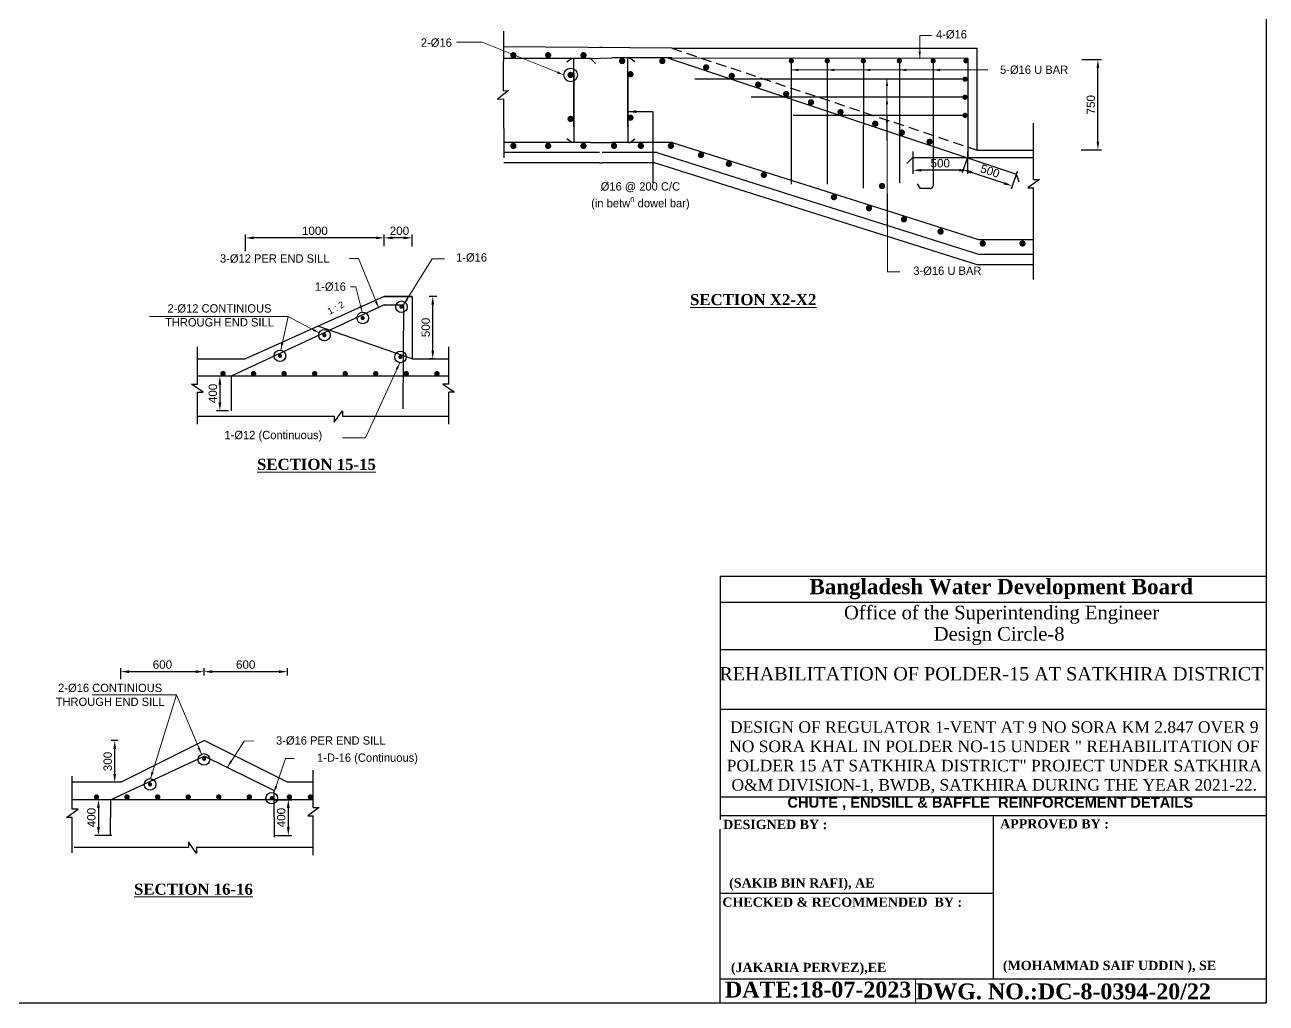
# Model space of a CAD drawing. Extents: x -426260 to 2055400, y -4304674 to -305611.
# Drawn here: x 1226677 to 1235618, y -1915623 to -1908577 of the extents above; entities that cross this region are included whole.
import ezdxf

# ---------------------------------------------------------------- set-up
doc = ezdxf.new("R2010")
doc.units = 0
doc.header["$LTSCALE"] = 300
doc.header["$MEASUREMENT"] = 0
doc.header["$PDMODE"] = 3
doc.linetypes.add('DASHED', pattern=[0.75, 0.5, -0.25])
doc.linetypes.add('HIDDEN', pattern=[0.375, 0.25, -0.125])
doc.layers.get('0').update_dxf_attribs({"linetype": 'CONTINUOUS'})
doc.layers.get('DEFPOINTS').update_dxf_attribs({"linetype": 'CONTINUOUS'})
for name, color, linetype, lineweight in [('Dim', 7, 'CONTINUOUS', 9), ('line2', 3, 'CONTINUOUS', 30), ('ROD', 1, 'CONTINUOUS', 30), ('TEXT-ROOM', 4, 'CONTINUOUS', 5)]:
    doc.layers.add(name, color=color, linetype=linetype, lineweight=lineweight)
doc.layers.add('LINE', color=7, linetype='CONTINUOUS')
doc.styles.add('1-2', font='arial.ttf')
doc.styles.add('Arial', font='arial.ttf')
doc.styles.add('DIM', font='isocp3.shx')
doc.dimstyles.new('1-2', dxfattribs={"dimtxt": 240, "dimasz": 360, "dimexe": 120, "dimexo": 120, "dimgap": 24, "dimtad": 1, "dimdec": 0, "dimzin": 3, "dimdsep": 46, "dimtxsty": '1-2', "dimblk": 'DOTSMALL', "dimcen": 0, "dimdle": 120, "dimclrd": 256, "dimclre": 256, "dimclrt": 6, "dimadec": 0, "dimazin": 0, "dimtfac": 0.6, "dimtdec": 0, "dimtofl": 0, "dimtmove": 2, "dimatfit": 3, "dimfxl": 2, "dimfrac": 1, "dimtolj": 1, "dimtzin": 0, "dimlwd": 13, "dimlwe": 13, "dimarcsym": 0})
doc.dimstyles.new('Dim_25', dxfattribs={"dimtxt": 50, "dimasz": 50, "dimexe": 25, "dimexo": 20, "dimgap": 20, "dimtad": 1, "dimdec": 0, "dimzin": 0, "dimdsep": 46, "dimtxsty": 'DIM', "dimcen": 0.09, "dimclrd": 5, "dimclre": 5, "dimclrt": 7, "dimadec": 0, "dimazin": 0, "dimtfac": 1, "dimtdec": 0, "dimtmove": 0, "dimatfit": 3, "dimfxl": 1, "dimtolj": 1, "dimtzin": 0, "dimarcsym": 0})

# ---------------------------------------------------------------- blocks, each defined once
blk = doc.blocks.new('_DotSmall')
at = {"color": 0, "linetype": 'ByBlock', "const_width": 0.5}
blk.add_lwpolyline([(-0.0625, 0, 1), (0.0625, 0, 1)], format="xyb", close=True, dxfattribs=at)
blk = doc.blocks.new('*D721')
at = {"layer": 'DEFPOINTS', "color": 0, "ltscale": 50, "transparency": 16777216}
for p in [(1229615.2, -1910533), (1229664.1, -1910533), (1229649.7, -1910983)]:
    blk.add_point(p, dxfattribs=at)
at = {"layer": 'Dim', "color": 5, "lineweight": -2, "ltscale": 50, "transparency": 16777216}
for p, q in [((1229644.1, -1910533), (1229590.2, -1910533)), ((1229615.2, -1910923), (1229615.2, -1910593)), ((1229629.7, -1910983), (1229590.2, -1910983))]:
    blk.add_line(p, q, dxfattribs=at)
at = {"layer": 'Dim', "color": 5, "ltscale": 50, "transparency": 16777216}
for points in [[(1229605.2, -1910593), (1229625.2, -1910593), (1229615.2, -1910533)], [(1229605.2, -1910923), (1229625.2, -1910923), (1229615.2, -1910983)]]:
    blk.add_solid(points, dxfattribs=at)
at = {"layer": 'Dim', "color": 7, "ltscale": 50, "transparency": 16777216, "insert": (1229564.6, -1910756.8), "char_height": 60, "attachment_point": 5, "rotation": 90, "style": 'Arial'}
blk.add_mtext('\\A1;500', dxfattribs=at)
blk = doc.blocks.new('*D722')
at = {"layer": 'DEFPOINTS', "color": 0, "ltscale": 50, "transparency": 16777216}
for p in [(1229266.1, -1910111.5), (1229266.1, -1910190.1), (1229466.1, -1910192.7)]:
    blk.add_point(p, dxfattribs=at)
at = {"layer": 'Dim', "color": 5, "lineweight": -2, "ltscale": 50, "transparency": 16777216}
for p, q in [((1229266.1, -1910170.1), (1229266.1, -1910086.5)), ((1229406.1, -1910111.5), (1229326.1, -1910111.5)), ((1229466.1, -1910172.7), (1229466.1, -1910086.5))]:
    blk.add_line(p, q, dxfattribs=at)
at = {"layer": 'Dim', "color": 5, "ltscale": 50, "transparency": 16777216}
for points in [[(1229326.1, -1910101.5), (1229326.1, -1910121.5), (1229266.1, -1910111.5)], [(1229406.1, -1910101.5), (1229406.1, -1910121.5), (1229466.1, -1910111.5)]]:
    blk.add_solid(points, dxfattribs=at)
at = {"layer": 'Dim', "color": 7, "ltscale": 50, "transparency": 16777216, "insert": (1229375.3, -1910060.9), "char_height": 60, "attachment_point": 5, "style": 'Arial'}
blk.add_mtext('\\A1;200', dxfattribs=at)
blk = doc.blocks.new('*D735')
at = {"layer": 'DEFPOINTS', "color": 0, "ltscale": 50, "transparency": 16777216}
for p in [(1228266.1, -1910111.5), (1228266.1, -1910226.8), (1229266.1, -1910179.7)]:
    blk.add_point(p, dxfattribs=at)
at = {"layer": 'Dim', "color": 5, "lineweight": -2, "ltscale": 50, "transparency": 16777216}
for p, q in [((1228266.1, -1910206.8), (1228266.1, -1910086.5)), ((1229206.1, -1910111.5), (1228326.1, -1910111.5)), ((1229266.1, -1910159.7), (1229266.1, -1910086.5))]:
    blk.add_line(p, q, dxfattribs=at)
at = {"layer": 'Dim', "color": 5, "ltscale": 50, "transparency": 16777216}
for points in [[(1228326.1, -1910101.5), (1228326.1, -1910121.5), (1228266.1, -1910111.5)], [(1229206.1, -1910101.5), (1229206.1, -1910121.5), (1229266.1, -1910111.5)]]:
    blk.add_solid(points, dxfattribs=at)
at = {"layer": 'Dim', "color": 7, "ltscale": 50, "transparency": 16777216, "insert": (1228766.1, -1910060.9), "char_height": 60, "attachment_point": 5, "style": 'Arial'}
blk.add_mtext('\\A1;1000', dxfattribs=at)
blk = doc.blocks.new('*D736')
at = {"layer": 'DEFPOINTS', "color": 0, "ltscale": 50, "transparency": 16777216}
for p in [(1227324.5, -1913732.2), (1227366.7, -1913732.2), (1227366.7, -1914032.2)]:
    blk.add_point(p, dxfattribs=at)
at = {"layer": 'Dim', "color": 5, "lineweight": -2, "ltscale": 50, "transparency": 16777216}
for p, q in [((1227346.7, -1913732.2), (1227299.5, -1913732.2)), ((1227324.5, -1913972.2), (1227324.5, -1913792.2)), ((1227346.7, -1914032.2), (1227299.5, -1914032.2))]:
    blk.add_line(p, q, dxfattribs=at)
at = {"layer": 'Dim', "color": 5, "ltscale": 50, "transparency": 16777216}
for points in [[(1227314.5, -1913792.2), (1227334.5, -1913792.2), (1227324.5, -1913732.2)], [(1227314.5, -1913972.2), (1227334.5, -1913972.2), (1227324.5, -1914032.2)]]:
    blk.add_solid(points, dxfattribs=at)
at = {"layer": 'Dim', "color": 7, "ltscale": 50, "transparency": 16777216, "insert": (1227273.9, -1913882.2), "char_height": 60, "attachment_point": 5, "rotation": 90, "style": 'Arial'}
blk.add_mtext('\\A1;300', dxfattribs=at)
blk = doc.blocks.new('*D737')
at = {"layer": 'DEFPOINTS', "color": 0, "ltscale": 50, "transparency": 16777216}
for p in [(1227968, -1913235.3), (1227968, -1913247.3), (1227368, -1913309)]:
    blk.add_point(p, dxfattribs=at)
at = {"layer": 'Dim', "color": 5, "lineweight": -2, "ltscale": 50, "transparency": 16777216}
for p, q in [((1227368, -1913289), (1227368, -1913210.3)), ((1227968, -1913227.3), (1227968, -1913210.3)), ((1227428, -1913235.3), (1227908, -1913235.3))]:
    blk.add_line(p, q, dxfattribs=at)
at = {"layer": 'Dim', "color": 5, "ltscale": 50, "transparency": 16777216}
for points in [[(1227428, -1913225.3), (1227428, -1913245.3), (1227368, -1913235.3)], [(1227908, -1913225.3), (1227908, -1913245.3), (1227968, -1913235.3)]]:
    blk.add_solid(points, dxfattribs=at)
at = {"layer": 'Dim', "color": 7, "ltscale": 50, "transparency": 16777216, "insert": (1227668, -1913184.6), "char_height": 60, "attachment_point": 5, "style": 'Arial'}
blk.add_mtext('\\A1;600', dxfattribs=at)
blk = doc.blocks.new('*D738')
at = {"layer": 'DEFPOINTS', "color": 0, "ltscale": 50, "transparency": 16777216}
for p in [(1227968, -1913283.5), (1228568, -1913235.3), (1228568, -1913283.5)]:
    blk.add_point(p, dxfattribs=at)
at = {"layer": 'Dim', "color": 5, "lineweight": -2, "ltscale": 50, "transparency": 16777216}
for p, q in [((1227968, -1913263.5), (1227968, -1913210.3)), ((1228568, -1913263.5), (1228568, -1913210.3)), ((1228028, -1913235.3), (1228508, -1913235.3))]:
    blk.add_line(p, q, dxfattribs=at)
at = {"layer": 'Dim', "color": 5, "ltscale": 50, "transparency": 16777216}
for points in [[(1228028, -1913225.3), (1228028, -1913245.3), (1227968, -1913235.3)], [(1228508, -1913225.3), (1228508, -1913245.3), (1228568, -1913235.3)]]:
    blk.add_solid(points, dxfattribs=at)
at = {"layer": 'Dim', "color": 7, "ltscale": 50, "transparency": 16777216, "insert": (1228268, -1913184.6), "char_height": 60, "attachment_point": 5, "style": 'Arial'}
blk.add_mtext('\\A1;600', dxfattribs=at)
blk = doc.blocks.new('*D749')
at = {"layer": 'DEFPOINTS', "color": 0, "ltscale": 50, "transparency": 16777216}
for p in [(1234269.7, -1908827.7), (1234405.8, -1908827.7), (1234265.5, -1909477.8)]:
    blk.add_point(p, dxfattribs=at)
at = {"layer": 'Dim', "color": 5, "lineweight": -2, "ltscale": 50, "transparency": 16777216}
for p, q in [((1234289.7, -1908827.7), (1234430.8, -1908827.7)), ((1234405.8, -1909417.8), (1234405.8, -1908887.7)), ((1234285.5, -1909477.8), (1234430.8, -1909477.8))]:
    blk.add_line(p, q, dxfattribs=at)
at = {"layer": 'Dim', "color": 5, "ltscale": 50, "transparency": 16777216}
for points in [[(1234395.8, -1908887.7), (1234415.8, -1908887.7), (1234405.8, -1908827.7)], [(1234395.8, -1909417.8), (1234415.8, -1909417.8), (1234405.8, -1909477.8)]]:
    blk.add_solid(points, dxfattribs=at)
at = {"layer": 'Dim', "color": 7, "ltscale": 50, "transparency": 16777216, "insert": (1234355.1, -1909152.7), "char_height": 60, "attachment_point": 5, "rotation": 90, "style": 'Arial'}
blk.add_mtext('\\A1;750', dxfattribs=at)
blk = doc.blocks.new('*D754')
at = {"layer": 'DEFPOINTS', "color": 0, "ltscale": 50, "transparency": 16777216}
for p in [(1228162.9, -1911108), (1228082.1, -1911355.9), (1228162.9, -1911355.9)]:
    blk.add_point(p, dxfattribs=at)
at = {"layer": 'Dim', "color": 5, "lineweight": -2, "ltscale": 50, "transparency": 16777216}
for p, q in [((1228142.9, -1911108), (1228057.1, -1911108)), ((1228082.1, -1911168), (1228082.1, -1911295.9)), ((1228142.9, -1911355.9), (1228057.1, -1911355.9))]:
    blk.add_line(p, q, dxfattribs=at)
at = {"layer": 'Dim', "color": 5, "ltscale": 50, "transparency": 16777216}
for points in [[(1228072.1, -1911168), (1228092.1, -1911168), (1228082.1, -1911108)], [(1228072.1, -1911295.9), (1228092.1, -1911295.9), (1228082.1, -1911355.9)]]:
    blk.add_solid(points, dxfattribs=at)
at = {"layer": 'Dim', "color": 7, "ltscale": 50, "transparency": 16777216, "insert": (1228031.5, -1911231.9), "char_height": 60, "attachment_point": 5, "rotation": 90, "style": 'Arial'}
blk.add_mtext('\\A1;400', dxfattribs=at)
blk = doc.blocks.new('*D758')
at = {"layer": 'DEFPOINTS', "color": 0, "ltscale": 50, "transparency": 16777216}
for p in [(1228456.1, -1914157.2), (1228458.4, -1914415.1), (1228574.7, -1914415.1)]:
    blk.add_point(p, dxfattribs=at)
at = {"layer": 'Dim', "color": 5, "lineweight": -2, "ltscale": 50, "transparency": 16777216}
for p, q in [((1228476.1, -1914157.2), (1228599.7, -1914157.2)), ((1228574.7, -1914217.2), (1228574.7, -1914355.1)), ((1228478.4, -1914415.1), (1228599.7, -1914415.1))]:
    blk.add_line(p, q, dxfattribs=at)
at = {"layer": 'Dim', "color": 5, "ltscale": 50, "transparency": 16777216}
for points in [[(1228564.7, -1914217.2), (1228584.7, -1914217.2), (1228574.7, -1914157.2)], [(1228564.7, -1914355.1), (1228584.7, -1914355.1), (1228574.7, -1914415.1)]]:
    blk.add_solid(points, dxfattribs=at)
at = {"layer": 'Dim', "color": 7, "ltscale": 50, "transparency": 16777216, "insert": (1228524, -1914286.1), "char_height": 60, "attachment_point": 5, "rotation": 90, "style": 'Arial'}
blk.add_mtext('\\A1;400', dxfattribs=at)
blk = doc.blocks.new('*D759')
at = {"layer": 'DEFPOINTS', "color": 0, "ltscale": 50, "transparency": 16777216}
for p in [(1233073.9, -1909469.3), (1233466.7, -1909469.3), (1233073.9, -1909624.7)]:
    blk.add_point(p, dxfattribs=at)
at = {"layer": 'Dim', "color": 5, "lineweight": -2, "ltscale": 50, "transparency": 16777216}
for p, q in [((1233073.9, -1909489.3), (1233073.9, -1909649.7)), ((1233466.7, -1909489.3), (1233466.7, -1909649.7)), ((1233406.7, -1909624.7), (1233133.9, -1909624.7))]:
    blk.add_line(p, q, dxfattribs=at)
at = {"layer": 'Dim', "color": 5, "ltscale": 50, "transparency": 16777216}
for points in [[(1233133.9, -1909614.7), (1233133.9, -1909634.7), (1233073.9, -1909624.7)], [(1233406.7, -1909614.7), (1233406.7, -1909634.7), (1233466.7, -1909624.7)]]:
    blk.add_solid(points, dxfattribs=at)
at = {"layer": 'Dim', "color": 7, "ltscale": 50, "transparency": 16777216, "insert": (1233270.3, -1909574.1), "char_height": 60, "attachment_point": 5, "style": 'Arial'}
blk.add_mtext('\\A1;500', dxfattribs=at)
blk = doc.blocks.new('*D760')
at = {"layer": 'DEFPOINTS', "color": 0, "ltscale": 50, "transparency": 16777216}
for p in [(1233477.8, -1909496.7), (1233829.9, -1909614), (1233788.8, -1909737.3)]:
    blk.add_point(p, dxfattribs=at)
at = {"layer": 'Dim', "color": 5, "lineweight": -2, "ltscale": 50, "transparency": 16777216}
for p, q in [((1233471.5, -1909515.6), (1233428.8, -1909643.7)), ((1233823.6, -1909633), (1233780.9, -1909761)), ((1233493.6, -1909638.9), (1233731.9, -1909718.3))]:
    blk.add_line(p, q, dxfattribs=at)
at = {"layer": 'Dim', "color": 5, "ltscale": 50, "transparency": 16777216}
for points in [[(1233496.8, -1909629.4), (1233490.5, -1909648.4), (1233436.7, -1909620)], [(1233735, -1909708.9), (1233728.7, -1909727.8), (1233788.8, -1909737.3)]]:
    blk.add_solid(points, dxfattribs=at)
at = {"layer": 'Dim', "color": 7, "ltscale": 50, "transparency": 16777216, "insert": (1233628.8, -1909630.6), "char_height": 60, "attachment_point": 5, "rotation": 341.56505, "style": 'Arial'}
blk.add_mtext('\\A1;500', dxfattribs=at)
blk = doc.blocks.new('*D763')
at = {"layer": 'DEFPOINTS', "color": 0, "ltscale": 50, "transparency": 16777216}
for p in [(1227325.9, -1914157.2), (1227207.4, -1914415.1), (1227323.7, -1914415.1)]:
    blk.add_point(p, dxfattribs=at)
at = {"layer": 'Dim', "color": 5, "lineweight": -2, "ltscale": 50, "transparency": 16777216}
for p, q in [((1227305.9, -1914157.2), (1227182.4, -1914157.2)), ((1227207.4, -1914217.2), (1227207.4, -1914355.1)), ((1227303.7, -1914415.1), (1227182.4, -1914415.1))]:
    blk.add_line(p, q, dxfattribs=at)
at = {"layer": 'Dim', "color": 5, "ltscale": 50, "transparency": 16777216}
for points in [[(1227197.4, -1914217.2), (1227217.4, -1914217.2), (1227207.4, -1914157.2)], [(1227197.4, -1914355.1), (1227217.4, -1914355.1), (1227207.4, -1914415.1)]]:
    blk.add_solid(points, dxfattribs=at)
at = {"layer": 'Dim', "color": 7, "ltscale": 50, "transparency": 16777216, "insert": (1227156.7, -1914286.1), "char_height": 60, "attachment_point": 5, "rotation": 90, "style": 'Arial'}
blk.add_mtext('\\A1;400', dxfattribs=at)

msp = doc.modelspace()

# ---------------------------------------------------------------- linework, layer by layer
at = {"layer": 'LINE', "linetype": 'HIDDEN'}
msp.add_line((1231336, -1908745.9), (1233536, -1909479.2), dxfattribs=at)
at = {"layer": 'LINE'}
for p, q in [((1231336, -1908745.9), (1233536, -1908745.9)), ((1233536, -1909479.2), (1233536, -1908745.9)), ((1233536, -1909479.2), (1233941.8, -1909479.2)), ((1233546.4, -1910229.2), (1233941.7, -1910229.2)), ((1233534.8, -1910304.2), (1233941.7, -1910304.2)), ((1229266.1, -1910533), (1228266.1, -1910983)), ((1229266.1, -1910533), (1229466.1, -1910533)), ((1229466.1, -1910533), (1229266.1, -1910533)), ((1229466.1, -1910533), (1229466.1, -1910983)), ((1227921.6, -1910983), (1228266.1, -1910983)), ((1229466.1, -1910983), (1229666.1, -1910983)), ((1229466.1, -1910983), (1229732, -1910983)), ((1231685.5, -1912548.5), (1235617.7, -1912548.5)), ((1231685.5, -1912548.5), (1231685.5, -1914303)), ((1231685.5, -1912734.9), (1235617.7, -1912734.9)), ((1231685.5, -1913075.4), (1235617.7, -1913075.4)), ((1231685.5, -1913075.4), (1235617.7, -1913075.4)), ((1231685.5, -1913505.3), (1235617.7, -1913505.3)), ((1227368, -1914032.2), (1227968, -1913732.2)), ((1228568, -1914032.2), (1227968, -1913732.2)), ((1227368, -1914032.2), (1227017.4, -1914032.2)), ((1228756, -1914032.2), (1228568, -1914032.2)), ((1231685.5, -1914136.6), (1235617.7, -1914136.6)), ((1231685.5, -1914271.7), (1235617.7, -1914271.7)), ((1233651.6, -1914271.7), (1233651.6, -1915448.1)), ((1231685.5, -1915622.6), (1231685.5, -1914368.9)), ((1231685.5, -1914830.8), (1233651.6, -1914830.8)), ((1231685.5, -1915448.1), (1235617.7, -1915448.1)), ((1232423.3, -1915448.1), (1235617.7, -1915448.1)), ((1232423.3, -1915448.1), (1235617.7, -1915448.1)), ((1232423.3, -1915448.1), (1235617.7, -1915448.1))]:
    msp.add_line(p, q, dxfattribs=at)
at = {"layer": 'LINE', "color": 5}
for p, q in [((1233941.8, -1909692), (1233941.8, -1909284.4)), ((1233985, -1909692), (1233901.8, -1909750.4)), ((1233941.8, -1909692), (1233985, -1909692)), ((1233901.8, -1909750.4), (1233941.8, -1909750.4)), ((1233941.7, -1910411.4), (1233941.8, -1909750.4)), ((1229732, -1911165.3), (1229732, -1910896.5)), ((1229732, -1911165.3), (1229688.8, -1911165.3)), ((1229688.8, -1911165.3), (1229772.1, -1911223.6)), ((1229732, -1911452), (1229732, -1911223.6)), ((1229772.1, -1911223.6), (1229732, -1911223.6)), ((1227921.6, -1911396.2), (1228905.6, -1911396.2)), ((1228905.6, -1911439.4), (1228964, -1911356.2)), ((1228905.6, -1911396.2), (1228905.6, -1911439.4)), ((1228964, -1911356.2), (1228964, -1911396.2)), ((1228964, -1911396.2), (1229727.5, -1911396.2)), ((1228755, -1914214.6), (1228755, -1913945.7)), ((1228798.2, -1914214.6), (1228715, -1914272.9)), ((1228715, -1914272.9), (1228755, -1914272.9)), ((1228755, -1914214.6), (1228798.2, -1914214.6)), ((1228755, -1914556.5), (1228755, -1914272.9))]:
    msp.add_line(p, q, dxfattribs=at)
at = {"layer": 'LINE', "ltscale": 500}
for p, q in [((1231229.8, -1909495.9), (1233546.4, -1910229.2)), ((1231218.2, -1909570.9), (1233534.8, -1910304.2))]:
    msp.add_line(p, q, dxfattribs=at)
at = {"layer": 'LINE', "linetype": 'HIDDEN', "ltscale": 1200}
msp.add_line((1229466.1, -1910983), (1228787.9, -1910748.2), dxfattribs=at)
at = {"layer": 'LINE', "color": 7, "lineweight": 9}
for p, q in [((1233090.9, -1915448.1), (1233090.9, -1915622.6)), ((1235617.7, -1915622.6), (1231816.4, -1915622.6)), ((1234806.5, -1915622.6), (1235072.4, -1915622.6))]:
    msp.add_line(p, q, dxfattribs=at)
at = {"layer": 'LINE'}
msp.add_lwpolyline([(1235617.7, -1915622.6), (1220389.7, -1915622.6), (1220389.7, -1904854.2), (1235617.7, -1904854.2)], close=True, dxfattribs=at)
at = {"layer": 'LINE', "color": 5}
for points in [[(1230125.2, -1908622.4), (1230121.4, -1909052.4), (1230161.4, -1909049.9), (1230081.9, -1909113.3), (1230125, -1909110.6), (1230126, -1909534.4)], [(1227921.6, -1911452), (1227921.6, -1911223.6), (1227961.6, -1911223.6), (1227878.4, -1911165.3), (1227921.6, -1911165.3), (1227921.6, -1910896.5)], [(1227017.4, -1914539.1), (1227017.4, -1914284.6), (1226977.4, -1914284.6), (1227060.6, -1914226.3), (1227017.4, -1914226.3), (1227017.4, -1913987.8)], [(1228755, -1914500.7), (1227914.4, -1914500.7), (1227914.4, -1914543.9), (1227856, -1914460.7), (1227856, -1914500.7), (1227032.9, -1914500.7)]]:
    msp.add_lwpolyline(points, dxfattribs=at)
at = {"layer": 'LINE'}
for points in [[(1231336, -1908745.9), (1230124.2, -1908735.2)], [(1231336, -1908745.9), (1231336, -1908745.9)], [(1230816.1, -1909495.9), (1230125.9, -1909495.9)], [(1230816.1, -1909570.9), (1230125.9, -1909570.9)]]:
    msp.add_lwpolyline(points, dxfattribs=at)
at = {"layer": 'LINE', "ltscale": 500}
for points in [[(1231229.8, -1909495.9), (1230836.1, -1909495.9)], [(1231218.2, -1909570.9), (1230836.1, -1909570.9)]]:
    msp.add_lwpolyline(points, dxfattribs=at)
at = {"layer": 'LINE'}
for centre, radius in [((1230608, -1908938.2), 48.8), ((1229390.1, -1910607.7), 41.7), ((1229110.5, -1910688.4), 41.7), ((1228834.8, -1910812.1), 41.7), ((1228514.6, -1910960.9), 41.7), ((1229382.9, -1910969.3), 41.7), ((1227967.2, -1913867.4), 41.7), ((1227578.7, -1914047.5), 41.7), ((1228455.4, -1914146.5), 41.7)]:
    msp.add_circle(centre, radius, dxfattribs=at)
at = {"layer": 'line2', "color": 1}
for points in [[(1230836.2, -1908741.4), (1230816.2, -1908741.4)], [(1230816.1, -1909570.9), (1230836.1, -1909570.9)]]:
    msp.add_lwpolyline(points, dxfattribs=at)
at = {"layer": 'ROD'}
for p, q in [((1231312.3, -1908817), (1233820.5, -1909653.1)), ((1233468.5, -1908819.9), (1231312.3, -1908817)), ((1233468.5, -1908819.9), (1233468.5, -1909524.7)), ((1231339.9, -1909425.9), (1233546.4, -1910124.3)), ((1233073.9, -1909531.7), (1233941.8, -1909531.7)), ((1233128.5, -1909756.1), (1233107, -1909722.1)), ((1233198.8, -1909756.1), (1233128.5, -1909756.1)), ((1233176.9, -1909733.3), (1233176.9, -1909733.3)), ((1233546.4, -1910124.3), (1233941.7, -1910124.3)), ((1229266.1, -1910593.5), (1228168.7, -1911105.3)), ((1229266.1, -1910593.5), (1229405.5, -1910593.5)), ((1229405.5, -1910593.5), (1229400.8, -1911342.5)), ((1229732, -1911108), (1227921.6, -1911108)), ((1228162.9, -1911114.3), (1228162.9, -1911355.9)), ((1227294.9, -1914157.2), (1227968, -1913844.1)), ((1228471, -1914092.1), (1227968, -1913844.1)), ((1228471, -1914092.1), (1228471, -1914157.2)), ((1228756, -1914157.2), (1227017.4, -1914157.2)), ((1227294.9, -1914157.2), (1227292.6, -1914415.1)), ((1228471, -1914138), (1228473.6, -1914428.2))]:
    msp.add_line(p, q, dxfattribs=at)
at = {"layer": 'ROD', "linetype": 'DASHED', "ltscale": 300}
for p, q in [((1232197.3, -1908846), (1232197.3, -1909725.4)), ((1232456.9, -1908846), (1232456.9, -1909725.4)), ((1232716.5, -1908846), (1232715.9, -1909753.2)), ((1232976, -1908846), (1232976, -1909714.4)), ((1233218.8, -1908846), (1233218.8, -1909736.1)), ((1233468.5, -1908968.5), (1231502.2, -1908968.5)), ((1233468.5, -1909099.1), (1231908.2, -1909099.1)), ((1233468.5, -1909229.6), (1232211.9, -1909229.6))]:
    msp.add_line(p, q, dxfattribs=at)
at = {"layer": 'ROD'}
for points in [[(1230751.2, -1908818.8), (1230123.3, -1908818.8)], [(1230741.3, -1908818.8), (1230904.5, -1908815.4)], [(1230786.6, -1908854.9), (1230751.2, -1908818.8)], [(1231336, -1908815.4), (1230904.5, -1908815.4)], [(1230751.9, -1909425.9), (1230125.7, -1909425.9)], [(1230751.9, -1909425.9), (1230903, -1909425.9)], [(1231339.9, -1909425.9), (1230903, -1909425.9)], [(1233029.1, -1909577.1), (1233073.9, -1909531.7)], [(1233838.2, -1909710.5), (1233820.5, -1909653.1)]]:
    msp.add_lwpolyline(points, dxfattribs=at)
for points, const_width in [([(1230184.7, -1908796.2, -1), (1230207.2, -1908796.2, -1)], 22.5), ([(1230435, -1908796.2, -1), (1230457.5, -1908796.2, -1)], 22.5), ([(1230689.6, -1908796.2, -1), (1230712.1, -1908796.2, -1)], 22.5), ([(1230990.4, -1908838.2, -1), (1230967.9, -1908838.2, -1)], 22.5), ([(1231279.8, -1908838.2, -1), (1231257.3, -1908838.2, -1)], 22.5), ([(1232206.7, -1908836.6, -1), (1232187.9, -1908836.6, -1)], 18.8), ([(1232466.3, -1908836.6, -1), (1232447.5, -1908836.6, -1)], 18.8), ([(1232707.1, -1908836.6, 1), (1232725.8, -1908836.6, 1)], 18.8), ([(1232966.7, -1908836.6, 1), (1232985.4, -1908836.6, 1)], 18.8), ([(1233209.5, -1908836.6, 1), (1233228.2, -1908836.6, 1)], 18.8), ([(1233446.1, -1908836.6, 1), (1233464.8, -1908836.6, 1)], 18.8), ([(1230619.2, -1908938.2, -1), (1230596.7, -1908938.2, -1)], 22.5), ([(1231050.2, -1908933.2, -1), (1231027.7, -1908933.2, -1)], 22.5), ([(1231595.3, -1908883.4, -1), (1231572.8, -1908883.4, -1)], 22.5), ([(1231779.8, -1908944.9, -1), (1231757.3, -1908944.9, -1)], 22.5), ([(1231970.6, -1909008.5, -1), (1231948.1, -1909008.5, -1)], 22.5), ([(1233439.6, -1908968.3, 1), (1233458.4, -1908968.3, 1)], 18.8), ([(1232171.5, -1909075.5, -1), (1232149, -1909075.5, -1)], 22.5), ([(1233439.6, -1909098.9, 1), (1233458.4, -1909098.9, 1)], 18.8), ([(1232350.6, -1909135.2, -1), (1232328.1, -1909135.2, -1)], 22.5), ([(1232563.3, -1909206.1, -1), (1232540.8, -1909206.1, -1)], 22.5), ([(1230619.2, -1909254.6, -1), (1230596.7, -1909254.6, -1)], 22.5), ([(1231050.2, -1909246.2, -1), (1231027.7, -1909246.2, -1)], 22.5), ([(1232813.2, -1909289.4, -1), (1232790.7, -1909289.4, -1)], 22.5), ([(1233439.6, -1909229.4, 1), (1233458.4, -1909229.4, 1)], 18.8), ([(1233004.9, -1909353.3, -1), (1232982.4, -1909353.3, -1)], 22.5), ([(1230184.7, -1909449, 1), (1230207.2, -1909449, 1)], 22.5), ([(1230435, -1909449, 1), (1230457.5, -1909449, 1)], 22.5), ([(1230689.6, -1909449, 1), (1230712.1, -1909449, 1)], 22.5), ([(1230932, -1909448.7, -1), (1230909.5, -1909448.7, -1)], 22.5), ([(1231124.8, -1909448.7, -1), (1231102.3, -1909448.7, -1)], 22.5), ([(1231341.5, -1909448.7, -1), (1231319, -1909448.7, -1)], 22.5), ([(1233204.6, -1909419.8, -1), (1233182.1, -1909419.8, -1)], 22.5), ([(1231558.5, -1909515.1, -1), (1231536, -1909515.1, -1)], 22.5), ([(1231758.9, -1909578.5, -1), (1231736.4, -1909578.5, -1)], 22.5), ([(1232011.2, -1909658.4, -1), (1231988.7, -1909658.4, -1)], 22.5), ([(1232862.1, -1909738.2, -1), (1232839.6, -1909738.2, -1)], 22.5), ([(1232515.8, -1909818.1, -1), (1232493.3, -1909818.1, -1)], 22.5), ([(1232768.1, -1909898, -1), (1232745.6, -1909898, -1)], 22.5), ([(1233020.4, -1909977.8, -1), (1232997.9, -1909977.8, -1)], 22.5), ([(1233283.5, -1910066.2, -1), (1233261, -1910066.2, -1)], 22.5), ([(1233587.3, -1910151.9, -1), (1233564.8, -1910151.9, -1)], 22.5), ([(1233873.7, -1910151.9, -1), (1233851.2, -1910151.9, -1)], 22.5), ([(1229397.6, -1910607.7, -1), (1229382.6, -1910607.7, -1)], 15), ([(1229118, -1910688.4, -1), (1229103, -1910688.4, -1)], 15), ([(1228842.3, -1910812.1, -1), (1228827.3, -1910812.1, -1)], 15), ([(1228522.1, -1910960.9, -1), (1228507.1, -1910960.9, -1)], 15), ([(1229389.3, -1910969.3, -1), (1229374.3, -1910969.3, -1)], 15), ([(1228113.9, -1911089.5, -1), (1228094.4, -1911089.5, -1)], 19.5), ([(1228334, -1911089.5, -1), (1228314.5, -1911089.5, -1)], 19.5), ([(1228554.2, -1911089.5, -1), (1228534.7, -1911089.5, -1)], 19.5), ([(1228774.3, -1911089.5, -1), (1228754.8, -1911089.5, -1)], 19.5), ([(1228994.4, -1911089.5, -1), (1228974.9, -1911089.5, -1)], 19.5), ([(1229214.6, -1911089.5, -1), (1229195.1, -1911089.5, -1)], 19.5), ([(1229434.7, -1911089.5, -1), (1229415.2, -1911089.5, -1)], 19.5), ([(1229654.9, -1911089.5, -1), (1229635.4, -1911089.5, -1)], 19.5), ([(1227960.5, -1913862.6, 1), (1227975.5, -1913862.6, 1)], 15), ([(1227586.2, -1914047.5, -1), (1227571.2, -1914047.5, -1)], 15), ([(1227203.1, -1914138, -1), (1227183.6, -1914138, -1)], 19.5), ([(1227423.2, -1914138, -1), (1227403.7, -1914138, -1)], 19.5), ([(1227643.4, -1914138, -1), (1227623.9, -1914138, -1)], 19.5), ([(1227863.5, -1914138, -1), (1227844, -1914138, -1)], 19.5), ([(1228083.7, -1914138, -1), (1228064.2, -1914138, -1)], 19.5), ([(1228303.8, -1914138, -1), (1228284.3, -1914138, -1)], 19.5), ([(1228447.9, -1914146.5, 1), (1228462.9, -1914146.5, 1)], 15), ([(1228592.7, -1914138, -1), (1228573.2, -1914138, -1)], 19.5), ([(1228744.1, -1914138, -1), (1228724.6, -1914138, -1)], 19.5)]:
    msp.add_lwpolyline(points, format="xyb", close=True, dxfattribs=dict(at, const_width=const_width))
for points in [[(1230631.6, -1909311.5), (1230631.6, -1908828.7, 0.61061), (1230615.8, -1908820.6), (1230580.9, -1908845.6)], [(1231020.7, -1909311.5), (1231020.7, -1908825.2, -0.61061), (1231036.5, -1908817), (1231071.4, -1908842)], [(1230631.6, -1908925.5), (1230631.6, -1909415.6, -0.61061), (1230615.8, -1909423.7), (1230580.9, -1909398.7)], [(1231020.7, -1908925.5), (1231020.7, -1909415.6, 0.61061), (1231036.5, -1909423.7), (1231071.4, -1909398.7)]]:
    msp.add_lwpolyline(points, format="xyb", dxfattribs=at)
for centre, radius, start, end in [((1233198.8, -1909736.1), 20, 270, 0), ((1228172.9, -1911114.3), 10, 115.00228, 180)]:
    msp.add_arc(centre, radius, start, end, dxfattribs=at)

# ---------------------------------------------------------------- texts
at = {"layer": 'LINE', "color": 4, "char_height": 60, "attachment_point": 5}
for s, insert, width in [('4-%%C16 ', (1233351.4, -1908646.9), 330.809), ('5-%%C16 U BAR ', (1233946.4, -1908901.6), 703.702), ('\\A1;%%C16 @ 200 C/C\\P(in betw{\\H0.7x;\\Sn^ ;\\H1.429x; dowel bar)}', (1231110.7, -1909810.2), 1123.361), ('3-%%C12 PER END SILL', (1228477.1, -1910261.1), 1123.361), ('1-%%C16', (1229894.6, -1910253.5), 1123.361), ('3-%%C16 U BAR ', (1233321.7, -1910349.3), 703.702), ('1-%%C16 ', (1228878.4, -1910463.8), 1123.361), ('2-%%C12 CONTINIOUS\\PTHROUGH END SILL\\P ', (1228079.1, -1910719.9), 1123.361), ('1-%%C12 (Continuous) ', (1228467, -1911540.2), 1123.361), ('2-%%C16 CONTINIOUS\\PTHROUGH END SILL\\P ', (1227291.5, -1913452.6), 1123.361), ('3-%%C16 PER END SILL', (1228880.9, -1913731.9), 1123.361), ('1-D-16 (Continuous) ', (1229145, -1913863.5), 1123.361)]:
    msp.add_mtext(s, dxfattribs=dict(at, insert=insert, width=width))
at = {"layer": 'LINE', "color": 4, "insert": (1229641, -1908706.6), "char_height": 60, "attachment_point": 5}
msp.add_mtext('2-%%C16 ', dxfattribs=at)
at = {"layer": 'LINE', "color": 4, "insert": (1228916.4, -1910614.9), "char_height": 48, "attachment_point": 5, "rotation": 28.54109}
msp.add_mtext('1 : 2 ', dxfattribs=at)
at = {"layer": 'LINE', "color": 7, "lineweight": 9}
for s, insert, char_height, width, attachment_point in [('{\\fTimes New Roman|b1|i0|c0|p18;Bangladesh Water Development Board}', (1232328.6, -1912567.9), 109.551, 3935.046, 1), ('{\\fTimes New Roman|b0|i0|c0|p18;Office of the Superintending Engineer}', (1232576.9, -1912760.6), 98.038, 3521.488, 1), ('{\\fTimes New Roman|b0|i0|c0|p18;Design Circle-8}', (1233223.6, -1912913.9), 98.038, 3521.488, 1), ('{\\fTimes New Roman Greek|b0|i0|c0|p18;\\C256;REHABILITATION OF POLDER-15 AT SATKHIRA DISTRICT}', (1233639.1, -1913300.1), 96, 6444.307, 8), ('{\\fTimes New Roman Greek|b0|i0|c0|p18;\\C256;DESIGN OF REGULATOR 1-VENT AT 9 NO SORA KM 2.847 OVER 9 NO SORA KHAL IN POLDER NO-15 UNDER " REHABILITATION OF POLDER 15 AT SATKHIRA DISTRICT" PROJECT UNDER SATKHIRA O&M DIVISION-1, BWDB, SATKHIRA DURING THE YEAR 2021-22.}', (1233659.3, -1914111.6), 83.226, 3950.373, 8), ('{\\fArial|b1|i0|c0|p34;\\C0;CHUTE , ENDSILL & BAFFLE  REINFORCEMENT DETAILS \\P }', (1233630.6, -1914358.2), 75.783, 3722.603, 8)]:
    msp.add_mtext(s, dxfattribs=dict(at, insert=insert, char_height=char_height, width=width, attachment_point=attachment_point))
at = {"layer": 'LINE', "color": 7, "lineweight": 9, "attachment_point": 1}
for s, insert, char_height in [('{\\fTimes New Roman|b1|i0|c0|p18;DESIGNED BY :}', (1231706.6, -1914302.2), 66.692), ('{\\fTimes New Roman|b1|i0|c0|p18;APPROVED BY :}', (1233701.5, -1914297.9), 66.692), ('{\\fTimes New Roman|b1|i0|c0|p18;\\C0;(SAKIB BIN RAFI), AE}', (1231749.9, -1914723), 66.692), ('{\\fTimes New Roman|b1|i0|c0|p18;CHECKED & RECOMMENDED  BY :}', (1231701.1, -1914861.7), 66.692), ('{\\fTimes New Roman|b1|i0|c0|p18;\\C0;(JAKARIA PERVEZ),EE   }', (1231762.6, -1915331.8), 66.692), ('{\\fTimes New Roman|b1|i0|c0|p18;\\C0;(MOHAMMAD SAIF UDDIN ), SE}', (1233721.5, -1915317.6), 66.692), ('{\\fTimes New Roman|b1|i0|c0|p18;DATE:18-07-2023}', (1231719.3, -1915467.5), 114.273), ('{\\fTimes New Roman|b0|i0|c0|p18; \\fTimes New Roman|b1|i0|c0|p18;DWG. NO.:DC-8-0394-20/22}', (1233052.7, -1915480.5), 114.273)]:
    msp.add_mtext(s, dxfattribs=dict(at, insert=insert, char_height=char_height))
at = {"layer": 'TEXT-ROOM', "char_height": 80, "attachment_point": 4}
for s, insert, width in [('{\\fTimes New Roman|b1|i0|c0|p18;\\L\\C6;SECTION X2-X2 }', (1231468.1, -1910556.7), 2270.12), ('{\\fTimes New Roman|b1|i0|c0|p18;\\L\\C6;SECTION 15-15}', (1228349.4, -1911743.1), 1006.355), ('{\\fTimes New Roman|b1|i0|c0|p18;\\L\\C6;SECTION 16-16}', (1227463.5, -1914802.4), 1042.4)]:
    msp.add_mtext(s, dxfattribs=dict(at, insert=insert, width=width))

# ---------------------------------------------------------------- dimensions: what is measured, and where the dimension line sits
at = {"layer": 'Dim', "ltscale": 50}
for base, p1, p2, text, picture, middle in [((1234405.8, -1908827.7), (1234265.5, -1909477.8), (1234269.7, -1908827.7), '750', '*D749', (1234355.1, -1909152.7)), ((1228082.1, -1911355.9), (1228162.9, -1911108), (1228162.9, -1911355.9), '400', '*D754', (1228031.5, -1911231.9)), ((1227324.5, -1913732.2), (1227366.7, -1914032.2), (1227366.7, -1913732.2), '300', '*D736', (1227273.9, -1913882.2)), ((1227207.4, -1914415.1), (1227325.9, -1914157.2), (1227323.7, -1914415.1), '400', '*D763', (1227156.7, -1914286.1)), ((1228574.7, -1914415.1), (1228456.1, -1914157.2), (1228458.4, -1914415.1), '400', '*D758', (1228524, -1914286.1))]:
    dim = msp.add_linear_dim(base=base, p1=p1, p2=p2, angle=90, text=text, dimstyle='Dim_25', override={"dimtxt": 60, "dimasz": 60, "dimtxsty": 'Arial'}, dxfattribs=at)
    dim.commit()
    dim.dimension.update_dxf_attribs({"geometry": picture, "text_midpoint": middle})
dim = msp.add_linear_dim(base=(1233073.9, -1909624.7), p1=(1233466.7, -1909469.3), p2=(1233073.9, -1909469.3), text='500', dimstyle='Dim_25', override={"dimtxt": 60, "dimasz": 60, "dimtxsty": 'Arial'}, dxfattribs=at)
dim.commit()
dim.dimension.update_dxf_attribs({"geometry": '*D759', "text_midpoint": (1233270.3, -1909574.1)})
dim = msp.add_aligned_dim(p1=(1233477.8, -1909496.7), p2=(1233829.9, -1909614), distance=-130, text='500', dimstyle='Dim_25', override={"dimtxt": 60, "dimasz": 60, "dimtxsty": 'Arial'}, dxfattribs=at)
dim.commit()
dim.dimension.update_dxf_attribs({"geometry": '*D760', "text_midpoint": (1233628.8, -1909630.6)})
for base, p1, p2, picture, middle in [((1228266.1, -1910111.5), (1229266.1, -1910179.7), (1228266.1, -1910226.8), '*D735', (1228766.1, -1910060.9)), ((1227968, -1913235.3), (1227368, -1913309), (1227968, -1913247.3), '*D737', (1227668, -1913184.6)), ((1228568, -1913235.3), (1227968, -1913283.5), (1228568, -1913283.5), '*D738', (1228268, -1913184.6))]:
    dim = msp.add_linear_dim(base=base, p1=p1, p2=p2, dimstyle='Dim_25', override={"dimtxt": 60, "dimasz": 60, "dimtxsty": 'Arial'}, dxfattribs=at)
    dim.commit()
    dim.dimension.update_dxf_attribs({"geometry": picture, "text_midpoint": middle})
dim = msp.add_linear_dim(base=(1229266.1, -1910111.5), p1=(1229466.1, -1910192.7), p2=(1229266.1, -1910190.1), angle=180, dimstyle='Dim_25', override={"dimtxt": 60, "dimasz": 60, "dimtxsty": 'Arial'}, dxfattribs=at)
dim.commit()
dim.dimension.update_dxf_attribs({"geometry": '*D722', "text_midpoint": (1229375.3, -1910111.5), "dimtype": 160})
dim = msp.add_linear_dim(base=(1229615.2, -1910533), p1=(1229649.7, -1910983), p2=(1229664.1, -1910533), angle=90, text='500', dimstyle='Dim_25', override={"dimtxt": 60, "dimasz": 60, "dimtxsty": 'Arial'}, dxfattribs=at)
dim.commit()
dim.dimension.update_dxf_attribs({"geometry": '*D721', "text_midpoint": (1229615.2, -1910756.8), "dimtype": 160})

# ---------------------------------------------------------------- leaders
msp.add_leader([(1231020.7, -1909202.5), (1231199.6, -1909202.5), (1231199.6, -1909715.7)], dimstyle='Dim_25', override={"dimtxt": 60, "dimasz": 60, "dimtxsty": 'Arial'}, dxfattribs=at)
at = {"layer": 'LINE', "lineweight": 15}
for points, override in [([(1230559.2, -1908938.2), (1229972.2, -1908701.1), (1229786.8, -1908701.1)], {"dimasz": 50, "dimtad": 0, "dimfxl": 7, "dimarcsym": 1}), ([(1233122.7, -1908819.9), (1233122.7, -1908653.4), (1233206.8, -1908653.4)], {"dimasz": 50, "dimtad": 0, "dimfxl": 7, "dimarcsym": 1}), ([(1232197.3, -1908902), (1233613.5, -1908902)], {"dimasz": 50, "dimtad": 0, "dimfxl": 7, "dimarcsym": 1}), ([(1232456.9, -1908902), (1233613.5, -1908902)], {"dimasz": 50, "dimtad": 0, "dimfxl": 7, "dimarcsym": 1}), ([(1232716.4, -1908902), (1233613.5, -1908902)], {"dimasz": 50, "dimtad": 0, "dimfxl": 7, "dimarcsym": 1}), ([(1232976, -1908902), (1233613.5, -1908902)], {"dimasz": 50, "dimtad": 0, "dimfxl": 7, "dimarcsym": 1}), ([(1233218.8, -1908902), (1233609.5, -1908902)], {"dimasz": 50, "dimtad": 0, "dimfxl": 7, "dimarcsym": 1}), ([(1232886.5, -1908968.5), (1232889.9, -1910355.9), (1232978.4, -1910355.9)], {"dimasz": 50, "dimtad": 0, "dimfxl": 7, "dimarcsym": 1}), ([(1232886.5, -1909099.1), (1232889.9, -1910355.9), (1232978.4, -1910355.9)], {"dimasz": 50, "dimtad": 0, "dimfxl": 7, "dimarcsym": 1}), ([(1232887.1, -1909229.6), (1232889.9, -1910355.9), (1232978.4, -1910355.9)], {"dimasz": 50, "dimtad": 0, "dimfxl": 7, "dimarcsym": 1}), ([(1229225.9, -1910617.4), (1229080.6, -1910259.9), (1229015.1, -1910259.9)], {"dimasz": 50, "dimtad": 0, "dimclrd": 5, "dimfxl": 7, "dimarcsym": 1}), ([(1229405.5, -1910593.5), (1229611.4, -1910263), (1229699.9, -1910263)], {"dimasz": 50, "dimtad": 0, "dimclrd": 5, "dimfxl": 7, "dimarcsym": 1}), ([(1229107, -1910646.8), (1229060.5, -1910465.3), (1229022.2, -1910465.3)], {"dimasz": 50, "dimtad": 0, "dimclrd": 5, "dimfxl": 7, "dimarcsym": 1}), ([(1228799, -1910797), (1228572.8, -1910678.5), (1227575.8, -1910678.5)], {"dimasz": 50, "dimtad": 0, "dimclrd": 5, "dimfxl": 7, "dimarcsym": 1}), ([(1228520.1, -1910919.5), (1228572.8, -1910678.5)], {"dimasz": 50, "dimtad": 0, "dimclrd": 5, "dimfxl": 7, "dimarcsym": 1}), ([(1229377.2, -1911010.6), (1229129.9, -1911551.2), (1228966, -1911551.2)], {"dimasz": 50, "dimtad": 0, "dimclrd": 5, "dimfxl": 7, "dimarcsym": 1}), ([(1227581.9, -1914005.9), (1227768.8, -1913401.4), (1227161.5, -1913401.4)], {"dimasz": 50, "dimtad": 0, "dimclrd": 5, "dimfxl": 7, "dimarcsym": 1}), ([(1227949, -1913829.9), (1227768.7, -1913401.6), (1227639.1, -1913401.4)], {"dimasz": 50, "dimtad": 0, "dimclrd": 5, "dimfxl": 7, "dimarcsym": 1}), ([(1228136.3, -1913921.9), (1228257.7, -1913734.9), (1228329.6, -1913734.6)], {"dimasz": 50, "dimtad": 0, "dimclrd": 5, "dimfxl": 7, "dimarcsym": 1}), ([(1228471, -1914107.8), (1228553.4, -1913860.4), (1228616.3, -1913860.1)], {"dimasz": 50, "dimtad": 0, "dimclrd": 5, "dimfxl": 7, "dimarcsym": 1})]:
    msp.add_leader(points, dimstyle='1-2', override=override, dxfattribs=at)

doc.saveas('drawing.dxf')
